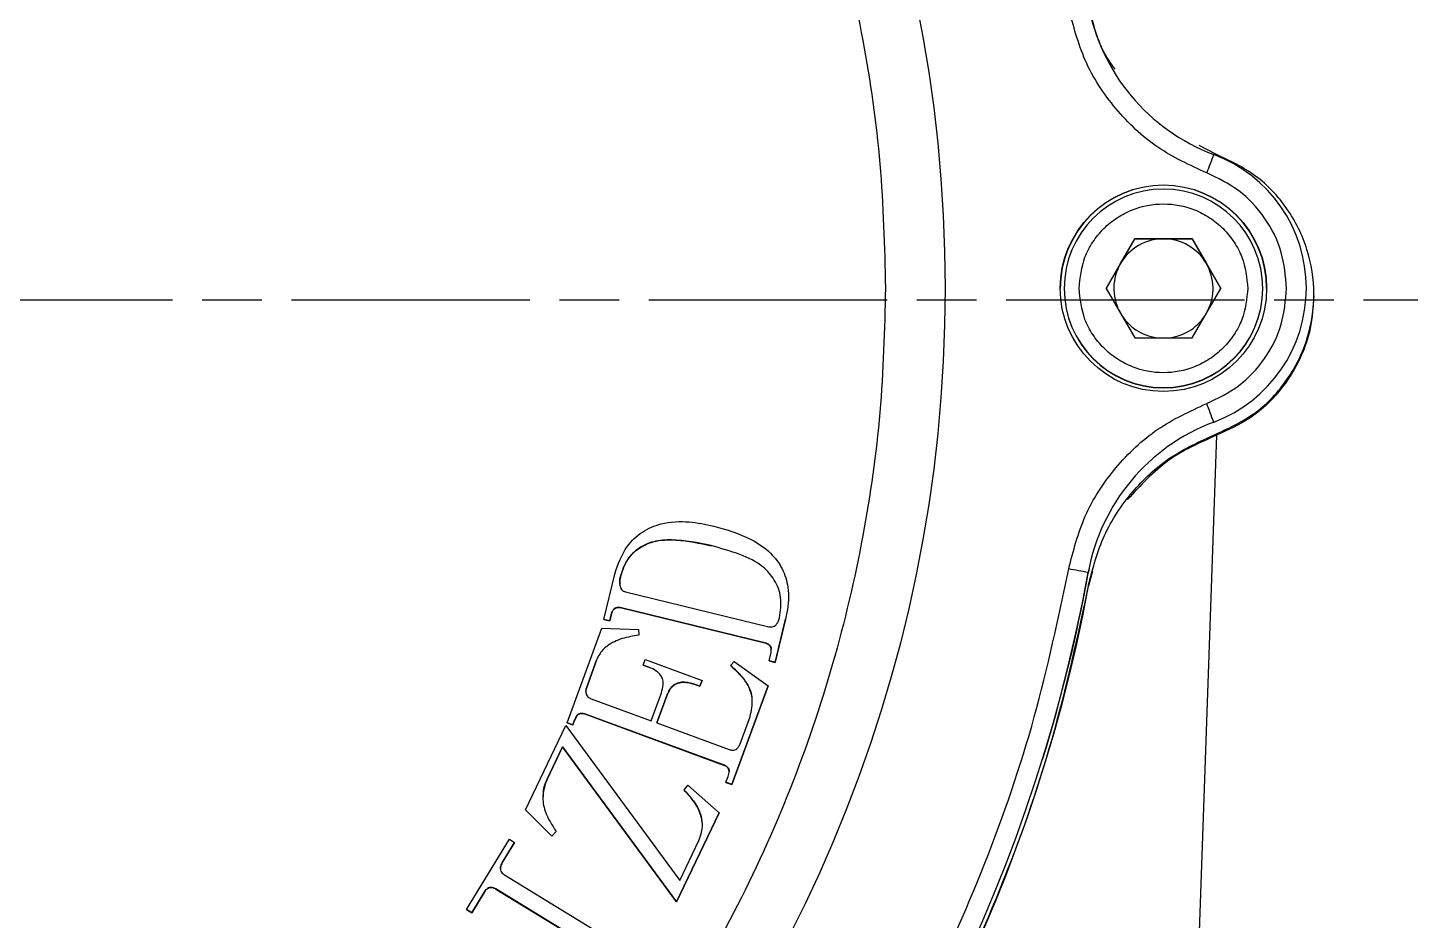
# Model space of a CAD drawing. Header units: millimetres. Extents: x 2136 to 4572, y 748 to 2471.
# Drawn here: x 3801.1 to 3870.8, y 2179.8 to 2224.8 of the extents above; entities that cross this region are included whole.
import ezdxf

# ---------------------------------------------------------------- set-up
doc = ezdxf.new("R2010")
doc.units = ezdxf.units.MM
doc.linetypes.add('AM_ISO08W050', pattern=[18, 12, -1.5, 3, -1.5])
doc.layers.add('AM_7', color=4, linetype='AM_ISO08W050', lineweight=25)

msp = doc.modelspace()

# ---------------------------------------------------------------- linework, layer by layer
at = {"color": 7, "linetype": 'Continuous', "lineweight": 25}
for p, q in [((3860.963, 2218.426), (3860.113, 2218.867)), ((3856.877, 2214.175), (3855.434, 2211.675)), ((3856.155, 2212.919), (3856.877, 2214.169)), ((3859.764, 2214.175), (3856.877, 2214.175)), ((3856.877, 2214.169), (3856.877, 2214.175)), ((3856.877, 2214.169), (3858.32, 2214.169)), ((3858.32, 2214.169), (3859.764, 2214.169)), ((3861.207, 2211.675), (3859.764, 2214.175)), ((3859.764, 2214.175), (3859.764, 2214.169)), ((3859.764, 2214.169), (3860.485, 2212.919)), ((3855.435, 2211.672), (3856.155, 2212.919)), ((3860.485, 2212.919), (3861.205, 2211.672)), ((3853.32, 2211.674), (3853.32, 2211.663)), ((3855.434, 2211.675), (3856.877, 2209.175)), ((3859.764, 2209.175), (3861.207, 2211.675)), ((3863.32, 2211.663), (3863.32, 2211.674)), ((3865.52, 2211.644), (3865.52, 2211.678)), ((3865.898, 2211.307), (3865.898, 2211.379)), ((3856.877, 2209.175), (3859.764, 2209.175)), ((3860.852, 2204.937), (3860.852, 2204.904)), ((3857.765, 2111.251), (3861.015, 2204.287)), ((3860.963, 2204.331), (3860.963, 2204.26)), ((3830.122, 2195.001), (3830.675, 2197.277)), ((3854.53, 2197.331), (3854.53, 2197.365)), ((3854.748, 2197.43), (3854.551, 2196.687)), ((3831.213, 2196.394), (3838.442, 2194.632)), ((3839.426, 2196.29), (3839.426, 2196.292)), ((3838.244, 2193.823), (3831.014, 2195.585)), ((3831.014, 2195.585), (3831.014, 2195.583)), ((3831.014, 2195.583), (3838.244, 2193.82)), ((3830.427, 2194.926), (3830.122, 2195.001)), ((3830.122, 2195.001), (3830.122, 2194.999)), ((3830.122, 2194.999), (3830.427, 2194.924)), ((3830.5, 2195.229), (3830.427, 2194.926)), ((3830.427, 2194.924), (3830.5, 2195.227)), ((3830.427, 2194.926), (3830.427, 2194.924)), ((3830.5, 2195.229), (3830.5, 2195.227)), ((3839.286, 2195.017), (3838.756, 2192.842)), ((3838.756, 2192.84), (3839.286, 2195.015)), ((3839.286, 2195.017), (3839.286, 2195.015)), ((3828.275, 2189.8), (3830.03, 2194.567)), ((3830.03, 2194.567), (3831.881, 2194.492)), ((3831.881, 2194.492), (3831.887, 2194.213)), ((3838.244, 2193.823), (3838.244, 2193.82)), ((3829.768, 2192.951), (3829.267, 2191.589)), ((3829.267, 2191.587), (3829.768, 2192.949)), ((3829.768, 2192.951), (3829.768, 2192.949)), ((3832.105, 2192.699), (3832.213, 2192.99)), ((3832.213, 2192.99), (3835.081, 2191.934)), ((3836.514, 2192.678), (3836.701, 2192.886)), ((3836.701, 2192.886), (3838.402, 2191.651)), ((3838.452, 2192.915), (3838.539, 2193.27)), ((3838.756, 2192.842), (3838.452, 2192.915)), ((3838.452, 2192.915), (3838.452, 2192.913)), ((3838.452, 2192.913), (3838.756, 2192.84)), ((3838.756, 2192.842), (3838.756, 2192.84)), ((3832.396, 2192.593), (3832.105, 2192.699)), ((3832.105, 2192.699), (3832.105, 2192.697)), ((3832.105, 2192.697), (3832.396, 2192.591)), ((3832.396, 2192.593), (3832.396, 2192.591)), ((3829.267, 2191.589), (3829.267, 2191.587)), ((3834.973, 2191.643), (3834.779, 2191.714)), ((3834.779, 2191.714), (3834.779, 2191.712)), ((3834.779, 2191.712), (3834.973, 2191.641)), ((3835.081, 2191.934), (3834.973, 2191.643)), ((3834.973, 2191.641), (3835.081, 2191.932)), ((3834.973, 2191.643), (3834.973, 2191.641)), ((3835.081, 2191.934), (3835.081, 2191.932)), ((3838.402, 2191.651), (3836.576, 2186.69)), ((3836.576, 2186.688), (3838.402, 2191.649)), ((3838.402, 2191.651), (3838.402, 2191.649)), ((3829.495, 2191.009), (3832.509, 2189.9)), ((3832.509, 2189.9), (3833.029, 2191.31)), ((3833.322, 2191.202), (3832.802, 2189.792)), ((3832.803, 2189.792), (3833.322, 2191.2)), ((3833.322, 2191.202), (3833.322, 2191.2)), ((3836.164, 2187.671), (3829.209, 2190.231)), ((3829.209, 2190.229), (3829.209, 2190.231)), ((3829.209, 2190.229), (3836.164, 2187.669)), ((3837, 2188.744), (3837.464, 2190.008)), ((3826.18, 2185.408), (3828.216, 2189.657)), ((3828.216, 2189.657), (3833.955, 2181.854)), ((3828.568, 2189.692), (3828.275, 2189.8)), ((3828.275, 2189.8), (3828.275, 2189.797)), ((3828.275, 2189.797), (3828.568, 2189.69)), ((3828.658, 2189.934), (3828.568, 2189.692)), ((3828.568, 2189.69), (3828.658, 2189.932)), ((3828.568, 2189.692), (3828.568, 2189.69)), ((3828.658, 2189.934), (3828.658, 2189.932)), ((3832.802, 2189.792), (3836.449, 2188.449)), ((3828.051, 2188.588), (3827.268, 2186.955)), ((3827.268, 2186.953), (3828.051, 2188.586)), ((3833.787, 2180.785), (3828.051, 2188.588)), ((3828.051, 2188.588), (3828.051, 2188.586)), ((3828.051, 2188.586), (3833.787, 2180.782)), ((3836.164, 2187.671), (3836.164, 2187.669)), ((3827.268, 2186.955), (3827.268, 2186.953)), ((3834.18, 2186.4), (3834.361, 2186.658)), ((3834.361, 2186.658), (3835.937, 2185.269)), ((3836.283, 2186.798), (3836.391, 2187.089)), ((3836.576, 2186.69), (3836.283, 2186.798)), ((3836.283, 2186.798), (3836.283, 2186.796)), ((3836.283, 2186.796), (3836.576, 2186.688)), ((3836.576, 2186.69), (3836.576, 2186.688)), ((3827.502, 2184.086), (3826.18, 2185.408)), ((3826.18, 2185.408), (3826.18, 2185.406)), ((3826.18, 2185.406), (3827.502, 2184.084)), ((3835.937, 2185.269), (3833.787, 2180.785)), ((3833.787, 2180.782), (3835.937, 2185.267)), ((3835.937, 2185.269), (3835.937, 2185.267)), ((3823.207, 2180.389), (3825.37, 2183.934)), ((3825.636, 2183.772), (3825.014, 2182.753)), ((3825.014, 2182.751), (3825.636, 2183.77)), ((3825.37, 2183.934), (3825.636, 2183.772)), ((3825.636, 2183.772), (3825.636, 2183.77)), ((3827.727, 2184.321), (3827.502, 2184.086)), ((3827.502, 2184.084), (3827.727, 2184.319)), ((3827.502, 2184.086), (3827.502, 2184.084)), ((3827.727, 2184.321), (3827.727, 2184.319)), ((3833.955, 2181.854), (3834.918, 2183.863)), ((3825.014, 2182.753), (3825.014, 2182.751)), ((3825.125, 2182.136), (3831.461, 2178.27)), ((3824.095, 2181.246), (3823.473, 2180.227)), ((3823.473, 2180.225), (3824.095, 2181.244)), ((3824.095, 2181.246), (3824.095, 2181.244)), ((3831.028, 2177.561), (3824.692, 2181.428)), ((3824.692, 2181.425), (3824.692, 2181.428)), ((3824.692, 2181.425), (3831.028, 2177.559)), ((3823.473, 2180.227), (3823.207, 2180.389)), ((3823.207, 2180.389), (3823.207, 2180.387)), ((3823.207, 2180.387), (3823.473, 2180.225)), ((3823.473, 2180.227), (3823.473, 2180.225)), ((3833.787, 2180.785), (3833.787, 2180.782))]:
    msp.add_line(p, q, dxfattribs=at)
for centre, radius in [((3775.82, 2211.68), 71.5), ((3858.32, 2211.68), 5.2)]:
    msp.add_circle(centre, radius, dxfattribs=at)
for centre, radius, start, end in [((3864.368, 2227.779), 10, 190.30615, 249.41337), ((4169.633, 2101.638), 330.126, 159.28349, 159.4567), ((3858.32, 2211.678), 7.2, 359.99987, 69.41339), ((3858.32, 2211.663), 5.2, 0.00011, 179.99974), ((3858.32, 2211.674), 5, 359.99995, 179.99959), ((3858.32, 2211.669), 2.5, 89.99966, 149.9996), ((3858.32, 2211.669), 2.5, 29.99978, 89.99971), ((3858.32, 2211.669), 2.5, 149.99962, 207.09742), ((3858.32, 2211.669), 2.5, 332.90197, 29.99975), ((3858.32, 2211.674), 5, 179.99978, 359.99975), ((3858.32, 2211.663), 5, 179.99978, 359.99975), ((3858.32, 2211.678), 7.2, 290.58661, 359.99981), ((3858.32, 2211.669), 2.5, 212.9021, 265.89476), ((3858.32, 2211.669), 2.5, 274.10462, 327.09726), ((3546.957, 2087.838), 335.026, 20.45808, 20.62944), ((3864.368, 2195.576), 10, 110.58663, 169.69385), ((3775.82, 2211.678), 80, 280.30604, 349.69383), ((3775.821, 2211.643), 80, 342.76842, 349.69388), ((3832.497, 2080.394), 119.028, 79.33268, 79.81423), ((3864.368, 2195.542), 10, 168.01767, 169.69388), ((3775.898, 2211.305), 80, 281.36448, 349.47139)]:
    msp.add_arc(centre, radius, start, end, dxfattribs=at)
for points, knots in [([(3707.32, 2211.686), (3707.375, 2213.775), (3707.485, 2217.953), (3708.395, 2224.292), (3709.881, 2230.645), (3712.055, 2237.01), (3714.886, 2243.233), (3718.399, 2249.256), (3722.554, 2254.948), (3727.297, 2260.209), (3732.558, 2264.953), (3738.25, 2269.107), (3744.273, 2272.621), (3750.496, 2275.452), (3756.862, 2277.623), (3763.214, 2279.119), (3769.553, 2279.996), (3775.82, 2280.281), (3782.087, 2279.996), (3788.426, 2279.119), (3794.779, 2277.624), (3801.144, 2275.452), (3807.368, 2272.621), (3813.39, 2269.107), (3819.082, 2264.953), (3824.344, 2260.209), (3829.087, 2254.948), (3833.241, 2249.256), (3836.755, 2243.233), (3839.586, 2237.01), (3841.76, 2230.645), (3843.246, 2224.292), (3844.156, 2217.953), (3844.265, 2213.775), (3844.32, 2211.686)], [0, 0, 0, 0, 0.0291236, 0.0582485, 0.08912, 0.1199941, 0.1519015, 0.1843128, 0.2170688, 0.25, 0.2829312, 0.3156872, 0.3480985, 0.3800059, 0.4108775, 0.4417515, 0.4708745, 0.5, 0.529123, 0.5582485, 0.58912, 0.6199941, 0.6519015, 0.6843128, 0.7170688, 0.75, 0.7829312, 0.8156872, 0.8480985, 0.8800059, 0.9108775, 0.9417515, 0.9708751, 1, 1, 1, 1]), ([(3860.5, 2217.484), (3859.654, 2217.875), (3857.931, 2218.67), (3855.839, 2220.66), (3854.254, 2223.073), (3853.779, 2224.91), (3853.546, 2225.813)], [0, 0, 0, 0, 0.245796, 0.5, 0.754204, 1, 1, 1, 1]), ([(3855.881, 2222.71), (3855.693, 2222.98), (3855.01, 2223.961), (3854.744, 2225.141), (3854.551, 2225.996)], [0, 0, 0, 0, 0.275029, 1, 1, 1, 1]), ([(3864.52, 2211.68), (3864.468, 2212.291), (3864.36, 2213.544), (3863.49, 2215.26), (3862.189, 2216.678), (3861.055, 2217.22), (3860.5, 2217.484)], [0, 0, 0, 0, 0.244178, 0.5, 0.755822, 1, 1, 1, 1]), ([(3854.07, 2211.675), (3854.127, 2212.21), (3854.214, 2213.032), (3854.744, 2214.022), (3855.293, 2214.702), (3855.974, 2215.254), (3856.963, 2215.768), (3858.32, 2216.028), (3859.677, 2215.768), (3860.667, 2215.254), (3861.348, 2214.702), (3861.896, 2214.022), (3862.426, 2213.032), (3862.514, 2212.21), (3862.57, 2211.675)], [0, 0, 0, 0, 0.119728, 0.18418, 0.25, 0.31582, 0.380272, 0.5, 0.619728, 0.68418, 0.75, 0.81582, 0.880272, 1, 1, 1, 1]), ([(3844.32, 2211.686), (3844.265, 2209.597), (3844.156, 2205.419), (3843.246, 2199.08), (3841.76, 2192.728), (3839.586, 2186.362), (3836.755, 2180.139), (3833.241, 2174.116), (3829.087, 2168.424), (3824.344, 2163.163), (3819.082, 2158.42), (3813.39, 2154.265), (3807.368, 2150.752), (3801.145, 2147.92), (3794.779, 2145.749), (3788.427, 2144.254), (3782.088, 2143.376), (3775.82, 2143.091), (3769.553, 2143.376), (3763.214, 2144.254), (3756.862, 2145.749), (3750.496, 2147.92), (3744.273, 2150.752), (3738.25, 2154.265), (3732.558, 2158.42), (3727.297, 2163.163), (3722.554, 2168.424), (3718.399, 2174.116), (3714.886, 2180.139), (3712.055, 2186.362), (3709.881, 2192.728), (3708.395, 2199.08), (3707.485, 2205.419), (3707.375, 2209.597), (3707.32, 2211.686)], [0, 0, 0, 0, 0.029124, 0.058248, 0.08912, 0.119994, 0.151902, 0.184313, 0.217069, 0.25, 0.282931, 0.315687, 0.348098, 0.380006, 0.410878, 0.441752, 0.470875, 0.5, 0.529123, 0.558248, 0.58912, 0.619994, 0.651902, 0.684313, 0.717069, 0.75, 0.782931, 0.815687, 0.848098, 0.880006, 0.910878, 0.941752, 0.970875, 1, 1, 1, 1]), ([(3862.57, 2211.675), (3862.514, 2211.141), (3862.426, 2210.318), (3861.896, 2209.329), (3861.348, 2208.649), (3860.667, 2208.097), (3859.677, 2207.583), (3858.32, 2207.323), (3856.963, 2207.583), (3855.974, 2208.097), (3855.293, 2208.649), (3854.744, 2209.329), (3854.214, 2210.319), (3854.127, 2211.141), (3854.07, 2211.675)], [0, 0, 0, 0, 0.119728, 0.18418, 0.25, 0.31582, 0.380272, 0.5, 0.619728, 0.68418, 0.75, 0.81582, 0.880272, 1, 1, 1, 1]), ([(3860.5, 2205.876), (3861.055, 2206.14), (3862.189, 2206.681), (3863.49, 2208.099), (3864.36, 2209.816), (3864.468, 2211.068), (3864.52, 2211.68)], [0, 0, 0, 0, 0.244178, 0.5, 0.755822, 1, 1, 1, 1]), ([(3865.898, 2211.307), (3865.862, 2210.75), (3865.795, 2209.716), (3865.229, 2208.051), (3864.244, 2206.465), (3862.746, 2205.064), (3861.55, 2204.525), (3860.963, 2204.26)], [0, 0, 0, 0, 0.182468, 0.338737, 0.571946, 0.789459, 1, 1, 1, 1]), ([(3853.546, 2197.546), (3853.779, 2198.449), (3854.254, 2200.286), (3855.839, 2202.7), (3857.931, 2204.69), (3859.654, 2205.485), (3860.5, 2205.876)], [0, 0, 0, 0, 0.2457963, 0.5, 0.7542037, 1, 1, 1, 1]), ([(3860.963, 2204.26), (3860.136, 2203.893), (3858.427, 2203.134), (3857.167, 2201.751), (3856.516, 2201.037)], [0, 0, 0, 0, 0.483329, 1, 1, 1, 1]), ([(3830.675, 2197.277), (3830.846, 2197.775), (3831.13, 2198.605), (3832.044, 2199.448), (3833.121, 2199.917), (3834.382, 2199.968), (3835.251, 2199.789), (3835.663, 2199.704)], [0, 0, 0, 0, 0.247075, 0.411707, 0.576376, 0.799459, 1, 1, 1, 1]), ([(3835.663, 2199.704), (3836.31, 2199.518), (3837.342, 2199.221), (3838.517, 2198.429), (3839.159, 2197.576), (3839.477, 2196.527), (3839.424, 2195.649), (3839.31, 2195.125), (3839.286, 2195.017)], [0, 0, 0, 0, 0.297111, 0.47381, 0.61789, 0.761902, 0.950798, 1, 1, 1, 1]), ([(3830.98, 2197.199), (3831.093, 2197.524), (3831.289, 2198.085), (3831.928, 2198.649), (3832.744, 2199), (3833.993, 2199.043), (3834.95, 2198.839), (3835.528, 2198.715)], [0, 0, 0, 0, 0.187288, 0.322879, 0.458162, 0.672864, 1, 1, 1, 1]), ([(3835.528, 2198.717), (3834.87, 2198.857), (3833.917, 2199.06), (3832.631, 2198.97), (3831.822, 2198.601), (3831.265, 2198.003), (3831.06, 2197.502), (3830.99, 2197.24), (3830.98, 2197.201)], [0, 0, 0, 0, 0.370461, 0.536516, 0.705021, 0.84958, 0.977988, 1, 1, 1, 1]), ([(3838.982, 2195.09), (3839.029, 2195.429), (3839.12, 2196.083), (3838.776, 2196.995), (3838.076, 2197.792), (3836.931, 2198.333), (3836.017, 2198.583), (3835.528, 2198.717)], [0, 0, 0, 0, 0.178845, 0.344366, 0.496994, 0.730831, 1, 1, 1, 1]), ([(3789.954, 2133.954), (3792.45, 2134.481), (3797.487, 2135.543), (3804.864, 2138.082), (3812.106, 2141.351), (3819.085, 2145.414), (3825.688, 2150.225), (3831.782, 2155.718), (3837.274, 2161.812), (3842.086, 2168.415), (3846.149, 2175.394), (3849.418, 2182.636), (3851.957, 2190.013), (3853.019, 2195.05), (3853.546, 2197.546)], [0, 0, 0, 0, 0.0799588, 0.1613715, 0.2441424, 0.3288926, 0.4142166, 0.5, 0.5857784, 0.6711024, 0.7558576, 0.8386237, 0.9200388, 1, 1, 1, 1]), ([(3830.937, 2196.783), (3830.934, 2196.802), (3830.916, 2196.941), (3830.95, 2197.079), (3830.98, 2197.199)], [0, 0, 0, 0, 0.133985, 1, 1, 1, 1]), ([(3830.98, 2197.201), (3830.96, 2197.107), (3830.925, 2196.932), (3830.927, 2196.708), (3830.984, 2196.551), (3831.065, 2196.455), (3831.151, 2196.413), (3831.2, 2196.398), (3831.213, 2196.394)], [0, 0, 0, 0, 0.3092031, 0.5693339, 0.7017053, 0.8348468, 0.9586804, 1, 1, 1, 1]), ([(3831.014, 2195.585), (3830.957, 2195.597), (3830.866, 2195.615), (3830.738, 2195.59), (3830.639, 2195.53), (3830.55, 2195.406), (3830.519, 2195.296), (3830.5, 2195.229)], [0, 0, 0, 0, 0.2389344, 0.3835198, 0.5293247, 0.7100539, 1, 1, 1, 1]), ([(3830.5, 2195.227), (3830.524, 2195.309), (3830.558, 2195.427), (3830.664, 2195.549), (3830.768, 2195.598), (3830.89, 2195.609), (3830.972, 2195.592), (3831.014, 2195.583)], [0, 0, 0, 0, 0.352506, 0.502018, 0.653531, 0.821261, 1, 1, 1, 1]), ([(3838.442, 2194.632), (3838.497, 2194.623), (3838.59, 2194.609), (3838.716, 2194.656), (3838.824, 2194.742), (3838.923, 2194.889), (3838.961, 2195.019), (3838.982, 2195.09)], [0, 0, 0, 0, 0.2039125, 0.3489118, 0.4932734, 0.7202809, 1, 1, 1, 1]), ([(3831.887, 2194.213), (3831.609, 2194.165), (3831.049, 2194.068), (3830.34, 2193.753), (3829.927, 2193.319), (3829.809, 2193.046), (3829.768, 2192.951)], [0, 0, 0, 0, 0.326957, 0.656983, 0.880506, 1, 1, 1, 1]), ([(3838.539, 2193.27), (3838.557, 2193.361), (3838.584, 2193.486), (3838.534, 2193.643), (3838.463, 2193.725), (3838.365, 2193.789), (3838.287, 2193.811), (3838.244, 2193.823)], [0, 0, 0, 0, 0.376564, 0.520712, 0.664612, 0.816576, 1, 1, 1, 1]), ([(3838.244, 2193.82), (3838.299, 2193.805), (3838.391, 2193.778), (3838.491, 2193.696), (3838.546, 2193.61), (3838.567, 2193.542), (3838.564, 2193.507), (3838.563, 2193.504)], [0, 0, 0, 0, 0.350165, 0.583321, 0.781194, 0.979417, 1, 1, 1, 1]), ([(3833.029, 2191.31), (3833.07, 2191.442), (3833.136, 2191.655), (3833.115, 2191.965), (3832.995, 2192.214), (3832.751, 2192.443), (3832.526, 2192.538), (3832.396, 2192.593)], [0, 0, 0, 0, 0.250694, 0.402945, 0.556475, 0.743783, 1, 1, 1, 1]), ([(3837.464, 2190.008), (3837.541, 2190.3), (3837.676, 2190.806), (3837.492, 2191.539), (3837.11, 2192.159), (3836.729, 2192.49), (3836.514, 2192.678)], [0, 0, 0, 0, 0.291975, 0.5068433, 0.7208193, 1, 1, 1, 1]), ([(3836.514, 2192.675), (3836.827, 2192.387), (3837.304, 2191.949), (3837.602, 2191.224), (3837.587, 2190.891), (3837.582, 2190.78)], [0, 0, 0, 0, 0.5605682, 0.8525163, 1, 1, 1, 1]), ([(3829.267, 2191.589), (3829.247, 2191.519), (3829.215, 2191.406), (3829.236, 2191.255), (3829.287, 2191.144), (3829.377, 2191.06), (3829.455, 2191.026), (3829.495, 2191.009)], [0, 0, 0, 0, 0.306278, 0.493908, 0.637476, 0.819066, 1, 1, 1, 1]), ([(3829.235, 2191.324), (3829.231, 2191.368), (3829.224, 2191.457), (3829.252, 2191.543), (3829.267, 2191.587)], [0, 0, 0, 0, 0.480167, 1, 1, 1, 1]), ([(3833.322, 2191.2), (3833.377, 2191.326), (3833.465, 2191.53), (3833.698, 2191.737), (3833.973, 2191.84), (3834.349, 2191.848), (3834.621, 2191.762), (3834.779, 2191.712)], [0, 0, 0, 0, 0.230691, 0.373512, 0.516628, 0.721111, 1, 1, 1, 1]), ([(3834.779, 2191.714), (3834.585, 2191.773), (3834.3, 2191.86), (3833.903, 2191.826), (3833.648, 2191.707), (3833.443, 2191.489), (3833.367, 2191.307), (3833.322, 2191.202)], [0, 0, 0, 0, 0.339516, 0.502236, 0.666705, 0.806821, 1, 1, 1, 1]), ([(3829.209, 2190.231), (3829.154, 2190.248), (3829.064, 2190.276), (3828.933, 2190.267), (3828.83, 2190.22), (3828.73, 2190.107), (3828.687, 2190.003), (3828.658, 2189.934)], [0, 0, 0, 0, 0.238273, 0.386342, 0.535522, 0.694283, 1, 1, 1, 1]), ([(3828.658, 2189.932), (3828.694, 2190.019), (3828.743, 2190.137), (3828.869, 2190.241), (3828.978, 2190.272), (3829.095, 2190.265), (3829.173, 2190.241), (3829.209, 2190.229)], [0, 0, 0, 0, 0.379298, 0.521166, 0.663365, 0.839848, 1, 1, 1, 1]), ([(3836.449, 2188.449), (3836.503, 2188.433), (3836.594, 2188.406), (3836.726, 2188.428), (3836.836, 2188.489), (3836.936, 2188.596), (3836.978, 2188.693), (3837, 2188.744)], [0, 0, 0, 0, 0.238521, 0.395636, 0.552314, 0.766778, 1, 1, 1, 1]), ([(3836.391, 2187.089), (3836.42, 2187.181), (3836.461, 2187.307), (3836.423, 2187.473), (3836.352, 2187.571), (3836.259, 2187.634), (3836.19, 2187.661), (3836.164, 2187.671)], [0, 0, 0, 0, 0.39106, 0.540188, 0.690013, 0.882685, 1, 1, 1, 1]), ([(3836.164, 2187.669), (3836.219, 2187.645), (3836.308, 2187.607), (3836.399, 2187.511), (3836.439, 2187.426), (3836.438, 2187.37), (3836.438, 2187.35)], [0, 0, 0, 0, 0.3984195, 0.6317471, 0.8667713, 1, 1, 1, 1]), ([(3827.268, 2186.955), (3827.173, 2186.682), (3826.991, 2186.159), (3827.159, 2185.201), (3827.514, 2184.651), (3827.727, 2184.321)], [0, 0, 0, 0, 0.304636, 0.583296, 1, 1, 1, 1]), ([(3827.083, 2186.073), (3827.082, 2186.217), (3827.08, 2186.523), (3827.203, 2186.804), (3827.268, 2186.953)], [0, 0, 0, 0, 0.4699412, 1, 1, 1, 1]), ([(3834.918, 2183.863), (3834.999, 2184.089), (3835.154, 2184.528), (3835.008, 2185.278), (3834.651, 2185.897), (3834.32, 2186.251), (3834.18, 2186.4)], [0, 0, 0, 0, 0.25104, 0.485737, 0.783075, 1, 1, 1, 1]), ([(3834.18, 2186.398), (3834.338, 2186.226), (3834.7, 2185.832), (3835.053, 2185.206), (3835.074, 2184.749), (3835.081, 2184.596)], [0, 0, 0, 0, 0.34095, 0.7784, 1, 1, 1, 1]), ([(3824.925, 2182.446), (3824.925, 2182.448), (3824.914, 2182.506), (3824.943, 2182.616), (3824.991, 2182.708), (3825.014, 2182.751)], [0, 0, 0, 0, 0.019576, 0.546013, 1, 1, 1, 1]), ([(3825.014, 2182.753), (3824.977, 2182.677), (3824.921, 2182.563), (3824.922, 2182.391), (3824.969, 2182.273), (3825.045, 2182.19), (3825.101, 2182.152), (3825.125, 2182.136)], [0, 0, 0, 0, 0.3520414, 0.5318269, 0.7130337, 0.8778643, 1, 1, 1, 1]), ([(3824.692, 2181.428), (3824.639, 2181.457), (3824.555, 2181.503), (3824.422, 2181.514), (3824.31, 2181.486), (3824.192, 2181.396), (3824.132, 2181.304), (3824.095, 2181.246)], [0, 0, 0, 0, 0.247687, 0.39562, 0.54446, 0.717172, 1, 1, 1, 1]), ([(3824.095, 2181.244), (3824.142, 2181.316), (3824.21, 2181.418), (3824.349, 2181.5), (3824.457, 2181.511), (3824.576, 2181.49), (3824.649, 2181.449), (3824.692, 2181.425)], [0, 0, 0, 0, 0.352181, 0.502478, 0.654205, 0.796783, 1, 1, 1, 1])]:
    msp.add_open_spline(points, degree=3, knots=knots, dxfattribs=at)
for points in [[(3860.963, 2204.331), (3861.657, 2204.656), (3863.045, 2205.306), (3864.635, 2207.017), (3865.663, 2209.086), (3866.015, 2211.379), (3865.663, 2213.671), (3864.635, 2215.74), (3863.046, 2217.452), (3861.657, 2218.102), (3860.963, 2218.426)], [(3854.551, 2196.761), (3854.773, 2197.6), (3855.216, 2199.279), (3856.676, 2201.461), (3858.589, 2203.26), (3860.171, 2203.974), (3860.963, 2204.331)], [(3854.551, 2196.761), (3853.986, 2194.146), (3852.856, 2188.917), (3850.177, 2181.337), (3846.809, 2174.049), (3842.712, 2167.139), (3837.949, 2160.672), (3832.561, 2154.716), (3826.604, 2149.328), (3820.137, 2144.564), (3813.227, 2140.468), (3805.939, 2137.099), (3798.359, 2134.42), (3793.13, 2133.291), (3790.515, 2132.726)]]:
    msp.add_open_spline(points, degree=3, dxfattribs=at)
at = {"layer": 'AM_7'}
msp.add_line((3490.398, 2211.089), (4128.614, 2211.089), dxfattribs=at)

doc.saveas('drawing.dxf')
